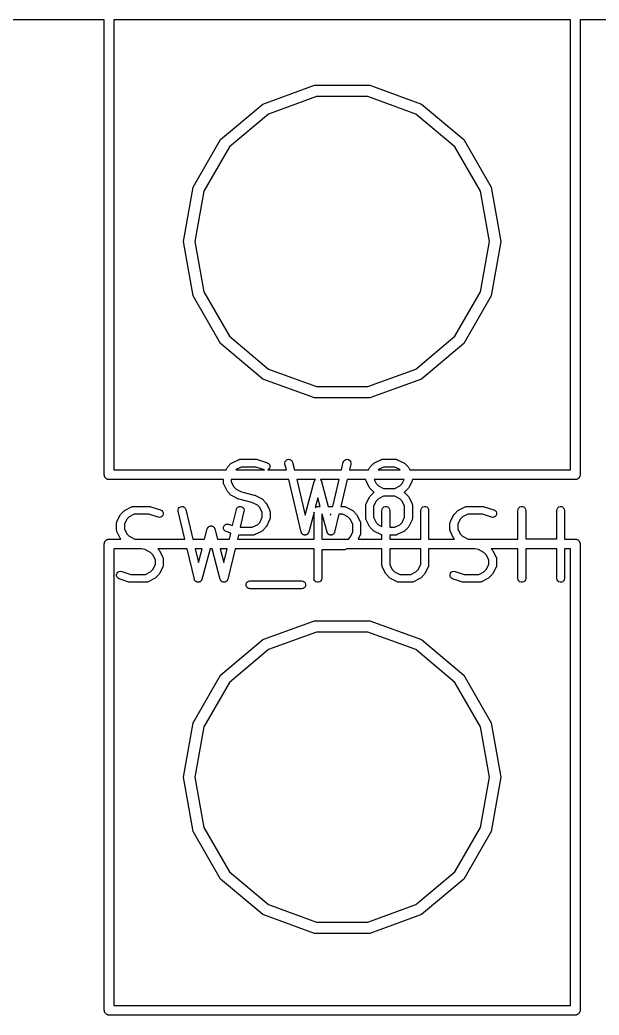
# Model space of a CAD drawing. Extents: x 0 to 102, y -163 to 0.
# Drawn here: x 32.79 to 40.36, y -49.11 to -36.1 of the extents above; entities that cross this region are included whole.
import ezdxf

# ---------------------------------------------------------------- set-up
doc = ezdxf.new("R2010")
doc.units = 0
doc.header["$MEASUREMENT"] = 0
doc.layers.add('BLACK', color=7, linetype='CONTINUOUS')

msp = doc.modelspace()

# ---------------------------------------------------------------- linework, layer by layer
at = {"layer": 'Black'}
for p, q in [((33.8885, -36.1016), (22.9788, -36.1016)), ((33.8885, -42.048), (33.8885, -36.1016)), ((34.0155, -36.1016), (34.0155, -41.9845)), ((39.9845, -36.1016), (34.0155, -36.1016)), ((39.9845, -41.9845), (39.9845, -36.1016)), ((45.1043, -36.1016), (40.1115, -36.1016)), ((40.1115, -36.1016), (40.1115, -42.048)), ((35.9625, -37.203), (36.6397, -36.9565)), ((36.6397, -36.9565), (37.3603, -36.9565)), ((37.3603, -36.9565), (38.0375, -37.203)), ((35.4105, -37.6662), (35.9625, -37.203)), ((36.6657, -37.1042), (36.0375, -37.3329)), ((37.3343, -37.1042), (36.6657, -37.1042)), ((37.9625, -37.3329), (37.3343, -37.1042)), ((38.0375, -37.203), (38.5895, -37.6662)), ((36.0375, -37.3329), (35.5254, -37.7626)), ((38.4746, -37.7626), (37.9625, -37.3329)), ((35.0501, -38.2903), (35.4105, -37.6662)), ((38.5895, -37.6662), (38.9499, -38.2903)), ((35.5254, -37.7626), (35.1911, -38.3416)), ((38.8089, -38.3416), (38.4746, -37.7626)), ((34.925, -39), (35.0501, -38.2903)), ((35.1911, -38.3416), (35.075, -39)), ((38.925, -39), (38.8089, -38.3416)), ((38.9499, -38.2903), (39.075, -39)), ((35.0501, -39.7097), (34.925, -39)), ((35.075, -39), (35.1911, -39.6584)), ((38.8089, -39.6584), (38.925, -39)), ((39.075, -39), (38.9499, -39.7097)), ((35.1911, -39.6584), (35.5254, -40.2374)), ((38.4746, -40.2374), (38.8089, -39.6584)), ((35.4105, -40.3338), (35.0501, -39.7097)), ((38.9499, -39.7097), (38.5895, -40.3338)), ((35.5254, -40.2374), (36.0375, -40.6671)), ((37.9625, -40.6671), (38.4746, -40.2374)), ((35.9625, -40.797), (35.4105, -40.3338)), ((38.5895, -40.3338), (38.0375, -40.797)), ((36.0375, -40.6671), (36.6657, -40.8958)), ((37.3343, -40.8958), (37.9625, -40.6671)), ((36.6397, -41.0435), (35.9625, -40.797)), ((38.0375, -40.797), (37.3603, -41.0435)), ((36.6657, -40.8958), (37.3343, -40.8958)), ((37.3603, -41.0435), (36.6397, -41.0435)), ((35.5591, -41.8931), (35.6438, -41.8508)), ((35.6438, -41.8508), (35.6466, -41.8499)), ((35.6466, -41.8499), (35.6491, -41.8485)), ((35.6491, -41.8485), (35.655, -41.8474)), ((35.655, -41.8474), (35.6607, -41.8457)), ((35.6607, -41.8457), (35.6636, -41.8459)), ((35.6636, -41.8459), (35.6665, -41.8454)), ((35.6665, -41.8454), (35.8782, -41.8454)), ((35.8782, -41.8454), (35.8862, -41.8468)), ((35.8862, -41.8468), (35.8942, -41.848)), ((35.8942, -41.848), (36.0212, -41.8903)), ((36.0212, -41.8903), (36.0367, -41.8987)), ((36.251, -41.8904), (36.2561, -41.8735)), ((36.2521, -41.908), (36.251, -41.8904)), ((36.2561, -41.8735), (36.2666, -41.8593)), ((36.2666, -41.8593), (36.2813, -41.8496)), ((36.2813, -41.8496), (36.2985, -41.8455)), ((36.2985, -41.8455), (36.316, -41.8475)), ((36.316, -41.8475), (36.3318, -41.8554)), ((36.3318, -41.8554), (36.3439, -41.8682)), ((36.3439, -41.8682), (36.3509, -41.8844)), ((36.3509, -41.8844), (36.3747, -41.9845)), ((36.9903, -41.9845), (37.0141, -41.8844)), ((37.0141, -41.8844), (37.0211, -41.8682)), ((37.0211, -41.8682), (37.0332, -41.8554)), ((37.0332, -41.8554), (37.049, -41.8475)), ((37.049, -41.8475), (37.0665, -41.8455)), ((37.0665, -41.8455), (37.0837, -41.8496)), ((37.0837, -41.8496), (37.0984, -41.8593)), ((37.0984, -41.8593), (37.1089, -41.8735)), ((37.1089, -41.8735), (37.114, -41.8904)), ((37.114, -41.8904), (37.1129, -41.908)), ((37.4218, -41.8931), (37.5064, -41.8508)), ((37.5064, -41.8508), (37.5093, -41.8499)), ((37.5093, -41.8499), (37.5118, -41.8485)), ((37.5118, -41.8485), (37.5177, -41.8474)), ((37.5177, -41.8474), (37.5234, -41.8457)), ((37.5234, -41.8457), (37.5263, -41.8459)), ((37.5263, -41.8459), (37.5292, -41.8454)), ((37.5292, -41.8454), (37.6985, -41.8454)), ((37.6985, -41.8454), (37.7014, -41.8459)), ((37.7014, -41.8459), (37.7043, -41.8457)), ((37.7043, -41.8457), (37.71, -41.8474)), ((37.71, -41.8474), (37.7159, -41.8485)), ((37.7159, -41.8485), (37.7184, -41.8499)), ((37.7184, -41.8499), (37.7212, -41.8508)), ((37.7212, -41.8508), (37.8059, -41.8931)), ((34.0155, -41.9845), (35.4809, -41.9845)), ((35.4809, -41.9845), (35.4941, -41.9582)), ((35.4941, -41.9582), (35.4989, -41.9516)), ((35.4989, -41.9516), (35.5036, -41.945)), ((35.5036, -41.945), (35.5459, -41.9026)), ((35.5459, -41.9026), (35.5526, -41.898)), ((35.5526, -41.898), (35.5591, -41.8931)), ((35.6119, -41.9803), (35.6077, -41.9845)), ((35.6077, -41.9845), (35.9824, -41.9845)), ((35.6785, -41.947), (35.6119, -41.9803)), ((35.8699, -41.947), (35.6785, -41.947)), ((35.9824, -41.9845), (35.8699, -41.947)), ((36.0389, -41.9765), (36.0259, -41.9845)), ((36.0259, -41.9845), (36.2703, -41.9845)), ((36.0367, -41.8987), (36.0485, -41.9119)), ((36.0498, -41.9627), (36.0389, -41.9765)), ((36.0485, -41.9119), (36.0549, -41.9284)), ((36.0554, -41.946), (36.0498, -41.9627)), ((36.0549, -41.9284), (36.0554, -41.946)), ((36.2703, -41.9845), (36.2521, -41.908)), ((36.3747, -41.9845), (36.9903, -41.9845)), ((37.1129, -41.908), (37.0947, -41.9845)), ((37.0947, -41.9845), (37.3436, -41.9845)), ((37.3436, -41.9845), (37.3567, -41.9582)), ((37.3567, -41.9582), (37.3616, -41.9516)), ((37.3616, -41.9516), (37.3662, -41.945)), ((37.3662, -41.945), (37.4086, -41.9026)), ((37.4086, -41.9026), (37.4152, -41.898)), ((37.4152, -41.898), (37.4218, -41.8931)), ((37.4746, -41.9803), (37.4704, -41.9845)), ((37.4704, -41.9845), (37.7573, -41.9845)), ((37.5412, -41.947), (37.4746, -41.9803)), ((37.6865, -41.947), (37.5412, -41.947)), ((37.7531, -41.9803), (37.6865, -41.947)), ((37.7573, -41.9845), (37.7531, -41.9803)), ((37.8059, -41.8931), (37.8124, -41.898)), ((37.8124, -41.898), (37.8191, -41.9026)), ((37.8191, -41.9026), (37.8614, -41.945)), ((37.8614, -41.945), (37.8661, -41.9516)), ((37.8661, -41.9516), (37.8709, -41.9582)), ((37.8709, -41.9582), (37.8841, -41.9845)), ((37.8841, -41.9845), (39.9845, -41.9845)), ((33.8895, -42.0535), (33.8885, -42.048)), ((33.8895, -42.059), (33.8895, -42.0535)), ((33.8914, -42.0642), (33.8895, -42.059)), ((33.8923, -42.0697), (33.8914, -42.0642)), ((33.8951, -42.0745), (33.8923, -42.0697)), ((33.897, -42.0797), (33.8951, -42.0745)), ((33.9006, -42.084), (33.897, -42.0797)), ((33.9034, -42.0888), (33.9006, -42.084)), ((33.9076, -42.0924), (33.9034, -42.0888)), ((33.9112, -42.0966), (33.9076, -42.0924)), ((33.916, -42.0994), (33.9112, -42.0966)), ((33.9202, -42.103), (33.916, -42.0994)), ((33.9255, -42.1049), (33.9202, -42.103)), ((33.9303, -42.1077), (33.9255, -42.1049)), ((33.9358, -42.1086), (33.9303, -42.1077)), ((33.941, -42.1105), (33.9358, -42.1086)), ((33.9465, -42.1105), (33.941, -42.1105)), ((33.952, -42.1115), (33.9465, -42.1105)), ((35.4464, -42.1115), (33.952, -42.1115)), ((35.4464, -42.1502), (35.4464, -42.1115)), ((35.4469, -42.1531), (35.4464, -42.1502)), ((35.548, -42.1115), (35.548, -42.1382)), ((36.3005, -42.1115), (35.548, -42.1115)), ((35.548, -42.1382), (35.5813, -42.2048)), ((36.4637, -42.797), (36.3005, -42.1115)), ((36.405, -42.1115), (36.516, -42.5776)), ((36.6504, -42.1115), (36.405, -42.1115)), ((36.516, -42.5776), (36.6334, -42.1371)), ((36.6334, -42.1371), (36.6353, -42.133)), ((36.6353, -42.133), (36.6365, -42.1287)), ((36.6365, -42.1287), (36.639, -42.1251)), ((36.639, -42.1251), (36.6409, -42.1211)), ((36.6409, -42.1211), (36.644, -42.1179)), ((36.644, -42.1179), (36.6466, -42.1142)), ((36.6466, -42.1142), (36.6502, -42.1117)), ((36.6502, -42.1117), (36.6504, -42.1115)), ((36.7146, -42.1115), (36.7148, -42.1117)), ((36.96, -42.1115), (36.7146, -42.1115)), ((36.7148, -42.1117), (36.7184, -42.1142)), ((36.7184, -42.1142), (36.721, -42.1179)), ((36.721, -42.1179), (36.7241, -42.1211)), ((36.7241, -42.1211), (36.726, -42.1251)), ((36.726, -42.1251), (36.7285, -42.1287)), ((36.7285, -42.1287), (36.7297, -42.133)), ((36.7297, -42.133), (36.7316, -42.1371)), ((36.7316, -42.1371), (36.8183, -42.4624)), ((36.8765, -42.4624), (36.96, -42.1115)), ((37.0645, -42.1115), (36.9809, -42.4624)), ((37.3095, -42.1115), (37.0645, -42.1115)), ((37.3094, -42.1137), (37.3095, -42.1115)), ((37.3111, -42.1194), (37.3094, -42.1137)), ((37.3121, -42.1252), (37.3111, -42.1194)), ((37.3136, -42.1278), (37.3121, -42.1252)), ((37.3144, -42.1306), (37.3136, -42.1278)), ((37.3567, -42.2153), (37.3144, -42.1306)), ((37.4184, -42.1115), (37.4439, -42.1624)), ((37.8092, -42.1115), (37.4184, -42.1115)), ((37.7837, -42.1624), (37.8092, -42.1115)), ((37.9133, -42.1306), (37.8709, -42.2153)), ((37.9141, -42.1278), (37.9133, -42.1306)), ((37.9156, -42.1252), (37.9141, -42.1278)), ((37.9166, -42.1194), (37.9156, -42.1252)), ((37.9183, -42.1137), (37.9166, -42.1194)), ((40.048, -42.1115), (37.9182, -42.1115)), ((37.9182, -42.1115), (37.9183, -42.1137)), ((40.0535, -42.1105), (40.048, -42.1115)), ((40.059, -42.1105), (40.0535, -42.1105)), ((40.0642, -42.1086), (40.059, -42.1105)), ((40.0697, -42.1077), (40.0642, -42.1086)), ((40.0745, -42.1049), (40.0697, -42.1077)), ((40.0797, -42.103), (40.0745, -42.1049)), ((40.084, -42.0994), (40.0797, -42.103)), ((40.0888, -42.0966), (40.084, -42.0994)), ((40.0924, -42.0924), (40.0888, -42.0966)), ((40.0966, -42.0888), (40.0924, -42.0924)), ((40.0994, -42.084), (40.0966, -42.0888)), ((40.103, -42.0797), (40.0994, -42.084)), ((40.1049, -42.0745), (40.103, -42.0797)), ((40.1077, -42.0697), (40.1049, -42.0745)), ((40.1086, -42.0642), (40.1077, -42.0697)), ((40.1105, -42.059), (40.1086, -42.0642)), ((40.1115, -42.048), (40.1105, -42.0535)), ((40.1105, -42.0535), (40.1105, -42.059)), ((35.4467, -42.156), (35.4469, -42.1531)), ((35.4484, -42.1617), (35.4467, -42.156)), ((35.4494, -42.1676), (35.4484, -42.1617)), ((35.4509, -42.1701), (35.4494, -42.1676)), ((35.4517, -42.1729), (35.4509, -42.1701)), ((35.4941, -42.2576), (35.4517, -42.1729)), ((35.4989, -42.2641), (35.4941, -42.2576)), ((35.5036, -42.2708), (35.4989, -42.2641)), ((35.5459, -42.3131), (35.5036, -42.2708)), ((35.5813, -42.2048), (35.6119, -42.2355)), ((35.6119, -42.2355), (35.6842, -42.2716)), ((35.6842, -42.2716), (35.8482, -42.3126)), ((37.3616, -42.2218), (37.3567, -42.2153)), ((37.3662, -42.2285), (37.3616, -42.2218)), ((37.4086, -42.2708), (37.3662, -42.2285)), ((37.4152, -42.2754), (37.4086, -42.2708)), ((37.4086, -42.2836), (37.4152, -42.279)), ((37.4176, -42.2772), (37.4152, -42.2754)), ((37.4152, -42.279), (37.4176, -42.2772)), ((37.4439, -42.1624), (37.4746, -42.1931)), ((37.4746, -42.1931), (37.5412, -42.2264)), ((37.5412, -42.2264), (37.6865, -42.2264)), ((37.6865, -42.2264), (37.7531, -42.1931)), ((37.7531, -42.1931), (37.7837, -42.1624)), ((37.8124, -42.2754), (37.8101, -42.2772)), ((37.8101, -42.2772), (37.8124, -42.279)), ((37.8191, -42.2708), (37.8124, -42.2754)), ((37.8124, -42.279), (37.8191, -42.2836)), ((37.8614, -42.2285), (37.8191, -42.2708)), ((37.8661, -42.2218), (37.8614, -42.2285)), ((37.8709, -42.2153), (37.8661, -42.2218)), ((35.5526, -42.3178), (35.5459, -42.3131)), ((35.5591, -42.3226), (35.5526, -42.3178)), ((35.6438, -42.365), (35.5591, -42.3226)), ((35.6491, -42.3666), (35.6438, -42.365)), ((35.6542, -42.3688), (35.6491, -42.3666)), ((35.8181, -42.4098), (35.6542, -42.3688)), ((35.8904, -42.446), (35.8181, -42.4098)), ((35.8482, -42.3126), (35.8532, -42.3149)), ((35.8532, -42.3149), (35.8586, -42.3164)), ((35.8586, -42.3164), (35.9432, -42.3588)), ((35.9432, -42.3588), (35.9498, -42.3636)), ((35.9498, -42.3636), (35.9564, -42.3683)), ((35.9564, -42.3683), (35.9988, -42.4106)), ((35.9988, -42.4106), (36.0034, -42.4173)), ((36.6825, -42.3474), (36.6481, -42.4763)), ((36.7132, -42.4624), (36.6825, -42.3474)), ((37.3144, -42.4238), (37.3567, -42.3392)), ((37.3567, -42.3392), (37.3616, -42.3326)), ((37.3616, -42.3326), (37.3662, -42.326)), ((37.3662, -42.326), (37.4086, -42.2836)), ((37.4439, -42.392), (37.4106, -42.4585)), ((37.4746, -42.3613), (37.4439, -42.392)), ((37.5412, -42.328), (37.4746, -42.3613)), ((37.6865, -42.328), (37.5412, -42.328)), ((37.7531, -42.3613), (37.6865, -42.328)), ((37.7837, -42.392), (37.7531, -42.3613)), ((37.817, -42.4585), (37.7837, -42.392)), ((37.8191, -42.2836), (37.8614, -42.326)), ((37.8614, -42.326), (37.8661, -42.3326)), ((37.8661, -42.3326), (37.8709, -42.3392)), ((37.8709, -42.3392), (37.9133, -42.4238)), ((34.1066, -42.5619), (34.1489, -42.5196)), ((34.1489, -42.5196), (34.1556, -42.5149)), ((34.1556, -42.5149), (34.1621, -42.5101)), ((34.1621, -42.5101), (34.2468, -42.4677)), ((34.2468, -42.4677), (34.2496, -42.4669)), ((34.2496, -42.4669), (34.2521, -42.4654)), ((34.2521, -42.4654), (34.258, -42.4644)), ((34.258, -42.4644), (34.2637, -42.4627)), ((34.2637, -42.4627), (34.2666, -42.4629)), ((34.2666, -42.4629), (34.2695, -42.4624)), ((34.2695, -42.4624), (34.4812, -42.4624)), ((34.4812, -42.4624), (34.4892, -42.4638)), ((34.4892, -42.4638), (34.4972, -42.465)), ((34.4972, -42.465), (34.6242, -42.5073)), ((34.6242, -42.5073), (34.6397, -42.5157)), ((34.6397, -42.5157), (34.6515, -42.5289)), ((34.6515, -42.5289), (34.6579, -42.5453)), ((34.854, -42.5073), (34.8591, -42.4904)), ((34.8551, -42.5249), (34.854, -42.5073)), ((34.9416, -42.8885), (34.8551, -42.5249)), ((34.8591, -42.4904), (34.8696, -42.4763)), ((34.8696, -42.4763), (34.8843, -42.4665)), ((34.8843, -42.4665), (34.9015, -42.4625)), ((34.9015, -42.4625), (34.919, -42.4645)), ((34.919, -42.4645), (34.9348, -42.4724)), ((34.9348, -42.4724), (34.9469, -42.4852)), ((34.9469, -42.4852), (34.9539, -42.5014)), ((34.9539, -42.5014), (35.0461, -42.8885)), ((35.5668, -42.7125), (35.6171, -42.5014)), ((35.6171, -42.5014), (35.6241, -42.4852)), ((35.6241, -42.4852), (35.6362, -42.4724)), ((35.6362, -42.4724), (35.652, -42.4645)), ((35.652, -42.4645), (35.6695, -42.4625)), ((35.7159, -42.5249), (35.666, -42.7344)), ((35.6695, -42.4625), (35.6867, -42.4665)), ((35.6867, -42.4665), (35.7014, -42.4763)), ((35.7014, -42.4763), (35.7119, -42.4904)), ((35.7119, -42.4904), (35.717, -42.5073)), ((35.717, -42.5073), (35.7159, -42.5249)), ((35.9211, -42.4766), (35.8904, -42.446)), ((35.9544, -42.5432), (35.9211, -42.4766)), ((36.0034, -42.4173), (36.0083, -42.4238)), ((36.0083, -42.4238), (36.0506, -42.5085)), ((36.0506, -42.5085), (36.0514, -42.5113)), ((36.0514, -42.5113), (36.0529, -42.5138)), ((36.0529, -42.5138), (36.0539, -42.5197)), ((36.0539, -42.5197), (36.0556, -42.5254)), ((36.0556, -42.5254), (36.0555, -42.5283)), ((36.0555, -42.5283), (36.056, -42.5312)), ((36.056, -42.5312), (36.056, -42.6159)), ((36.6317, -42.5379), (36.5623, -42.7983)), ((36.6317, -42.8885), (36.6317, -42.5379)), ((36.6481, -42.4763), (36.6498, -42.4743)), ((36.6498, -42.4743), (36.6537, -42.472)), ((36.6537, -42.472), (36.6571, -42.4692)), ((36.6571, -42.4692), (36.6613, -42.4677)), ((36.6613, -42.4677), (36.6651, -42.4654)), ((36.6651, -42.4654), (36.6695, -42.4647)), ((36.6695, -42.4647), (36.6737, -42.4631)), ((36.6737, -42.4631), (36.6781, -42.4631)), ((36.6781, -42.4631), (36.6825, -42.4624)), ((36.6825, -42.4624), (36.7132, -42.4624)), ((36.8183, -42.4624), (36.8765, -42.4624)), ((36.9809, -42.4624), (37.0212, -42.4624)), ((37.0212, -42.4624), (37.024, -42.4629)), ((37.024, -42.4629), (37.027, -42.4627)), ((37.027, -42.4627), (37.0327, -42.4644)), ((37.0327, -42.4644), (37.0385, -42.4654)), ((37.0385, -42.4654), (37.0411, -42.4669)), ((37.0411, -42.4669), (37.0439, -42.4677)), ((37.0439, -42.4677), (37.1286, -42.5101)), ((37.1286, -42.5101), (37.1351, -42.5149)), ((37.1351, -42.5149), (37.1418, -42.5196)), ((37.1418, -42.5196), (37.1841, -42.5619)), ((37.309, -42.4465), (37.3095, -42.4437)), ((37.309, -42.6159), (37.309, -42.4465)), ((37.3094, -42.4407), (37.3111, -42.435)), ((37.3095, -42.4437), (37.3094, -42.4407)), ((37.3111, -42.435), (37.3121, -42.4292)), ((37.3121, -42.4292), (37.3136, -42.4266)), ((37.3136, -42.4266), (37.3144, -42.4238)), ((37.4106, -42.4585), (37.4106, -42.6039)), ((37.5207, -42.5132), (37.5238, -42.4958)), ((37.5207, -42.7242), (37.5207, -42.5132)), ((37.5238, -42.4958), (37.5326, -42.4805)), ((37.5326, -42.4805), (37.5461, -42.4692)), ((37.5461, -42.4692), (37.5627, -42.4631)), ((37.5627, -42.4631), (37.5803, -42.4631)), ((37.5803, -42.4631), (37.5969, -42.4692)), ((37.5969, -42.4692), (37.6104, -42.4805)), ((37.6104, -42.4805), (37.6192, -42.4958)), ((37.6192, -42.4958), (37.6223, -42.5132)), ((37.6223, -42.5132), (37.6223, -42.7344)), ((37.817, -42.6039), (37.817, -42.4585)), ((37.9133, -42.4238), (37.9141, -42.4266)), ((37.9141, -42.4266), (37.9156, -42.4292)), ((37.9156, -42.4292), (37.9166, -42.435)), ((37.9166, -42.435), (37.9183, -42.4407)), ((37.9183, -42.4407), (37.9181, -42.4437)), ((37.9181, -42.4437), (37.9186, -42.4465)), ((37.9186, -42.4465), (37.9186, -42.6159)), ((38.0287, -42.5132), (38.0318, -42.4958)), ((38.0287, -42.8885), (38.0287, -42.5132)), ((38.0318, -42.4958), (38.0406, -42.4805)), ((38.0406, -42.4805), (38.0541, -42.4692)), ((38.0541, -42.4692), (38.0707, -42.4631)), ((38.0707, -42.4631), (38.0883, -42.4631)), ((38.0883, -42.4631), (38.1049, -42.4692)), ((38.1049, -42.4692), (38.1184, -42.4805)), ((38.1184, -42.4805), (38.1272, -42.4958)), ((38.1272, -42.4958), (38.1303, -42.5132)), ((38.1303, -42.5132), (38.1303, -42.8885)), ((38.4669, -42.5619), (38.5092, -42.5196)), ((38.5092, -42.5196), (38.5159, -42.5149)), ((38.5159, -42.5149), (38.5224, -42.5101)), ((38.5224, -42.5101), (38.6071, -42.4677)), ((38.6071, -42.4677), (38.6099, -42.4669)), ((38.6099, -42.4669), (38.6125, -42.4654)), ((38.6125, -42.4654), (38.6183, -42.4644)), ((38.6183, -42.4644), (38.624, -42.4627)), ((38.624, -42.4627), (38.627, -42.4629)), ((38.627, -42.4629), (38.6298, -42.4624)), ((38.6298, -42.4624), (38.8415, -42.4624)), ((38.8415, -42.4624), (38.8495, -42.4638)), ((38.8495, -42.4638), (38.8576, -42.465)), ((38.8576, -42.465), (38.9846, -42.5073)), ((38.9846, -42.5073), (39.0001, -42.5157)), ((39.0001, -42.5157), (39.0118, -42.5289)), ((39.0118, -42.5289), (39.0183, -42.5453)), ((39.2987, -42.5132), (39.3018, -42.4958)), ((39.2987, -42.8885), (39.2987, -42.5132)), ((39.3018, -42.4958), (39.3106, -42.4805)), ((39.3106, -42.4805), (39.3241, -42.4692)), ((39.3241, -42.4692), (39.3407, -42.4631)), ((39.3407, -42.4631), (39.3583, -42.4631)), ((39.3583, -42.4631), (39.3749, -42.4692)), ((39.3749, -42.4692), (39.3884, -42.4805)), ((39.3884, -42.4805), (39.3972, -42.4958)), ((39.3972, -42.4958), (39.4003, -42.5132)), ((39.4003, -42.5132), (39.4003, -42.8857)), ((39.8067, -42.5132), (39.8098, -42.4958)), ((39.8067, -42.8857), (39.8067, -42.5132)), ((39.8098, -42.4958), (39.8186, -42.4805)), ((39.8186, -42.4805), (39.8321, -42.4692)), ((39.8321, -42.4692), (39.8487, -42.4631)), ((39.8487, -42.4631), (39.8663, -42.4631)), ((39.8663, -42.4631), (39.8829, -42.4692)), ((39.8829, -42.4692), (39.8964, -42.4805)), ((39.8964, -42.4805), (39.9052, -42.4958)), ((39.9052, -42.4958), (39.9083, -42.5132)), ((39.9083, -42.5132), (39.9083, -42.8885)), ((34.0497, -42.6767), (34.0514, -42.671)), ((34.0514, -42.671), (34.0524, -42.6651)), ((34.0524, -42.6651), (34.0539, -42.6626)), ((34.0539, -42.6626), (34.0547, -42.6598)), ((34.0547, -42.6598), (34.0971, -42.5751)), ((34.0971, -42.5751), (34.1019, -42.5686)), ((34.1019, -42.5686), (34.1066, -42.5619)), ((34.1843, -42.6279), (34.151, -42.6945)), ((34.2149, -42.5972), (34.1843, -42.6279)), ((34.2815, -42.564), (34.2149, -42.5972)), ((34.4729, -42.564), (34.2815, -42.564)), ((34.5921, -42.6037), (34.4729, -42.564)), ((34.6096, -42.6063), (34.5921, -42.6037)), ((34.6268, -42.6027), (34.6096, -42.6063)), ((34.6419, -42.5935), (34.6268, -42.6027)), ((34.6528, -42.5797), (34.6419, -42.5935)), ((34.6584, -42.563), (34.6528, -42.5797)), ((34.6579, -42.5453), (34.6584, -42.563)), ((35.8904, -42.7011), (35.9211, -42.6704)), ((35.9211, -42.6704), (35.9544, -42.6039)), ((35.9544, -42.6039), (35.9544, -42.5432)), ((36.0506, -42.6386), (36.0083, -42.7233)), ((36.0514, -42.6358), (36.0506, -42.6386)), ((36.0529, -42.6332), (36.0514, -42.6358)), ((36.0539, -42.6274), (36.0529, -42.6332)), ((36.0556, -42.6217), (36.0539, -42.6274)), ((36.056, -42.6159), (36.0555, -42.6188)), ((36.0555, -42.6188), (36.0556, -42.6217)), ((36.7403, -42.564), (36.7333, -42.564)), ((36.7333, -42.564), (36.7333, -42.8885)), ((36.8027, -42.7983), (36.7403, -42.564)), ((36.8454, -42.564), (36.849, -42.5776)), ((36.8523, -42.564), (36.8454, -42.564)), ((36.849, -42.5776), (36.8523, -42.564)), ((36.9567, -42.564), (36.9013, -42.797)), ((37.0092, -42.564), (36.9567, -42.564)), ((37.0757, -42.5973), (37.0092, -42.564)), ((37.1064, -42.6279), (37.0757, -42.5973)), ((37.1397, -42.6945), (37.1064, -42.6279)), ((37.1841, -42.5619), (37.1887, -42.5686)), ((37.1887, -42.5686), (37.1936, -42.5751)), ((37.1936, -42.5751), (37.2359, -42.6598)), ((37.2359, -42.6598), (37.2368, -42.6626)), ((37.2368, -42.6626), (37.2382, -42.6651)), ((37.2382, -42.6651), (37.2393, -42.671)), ((37.2393, -42.671), (37.241, -42.6767)), ((37.3095, -42.6188), (37.309, -42.6159)), ((37.3094, -42.6217), (37.3095, -42.6188)), ((37.3111, -42.6274), (37.3094, -42.6217)), ((37.3121, -42.6332), (37.3111, -42.6274)), ((37.3136, -42.6358), (37.3121, -42.6332)), ((37.3144, -42.6386), (37.3136, -42.6358)), ((37.3567, -42.7233), (37.3144, -42.6386)), ((37.4106, -42.6039), (37.4439, -42.6704)), ((37.4439, -42.6704), (37.4746, -42.7011)), ((37.7531, -42.7011), (37.7837, -42.6704)), ((37.7837, -42.6704), (37.817, -42.6039)), ((37.9133, -42.6386), (37.8709, -42.7233)), ((37.9141, -42.6358), (37.9133, -42.6386)), ((37.9156, -42.6332), (37.9141, -42.6358)), ((37.9166, -42.6274), (37.9156, -42.6332)), ((37.9183, -42.6217), (37.9166, -42.6274)), ((37.9186, -42.6159), (37.9181, -42.6188)), ((37.9181, -42.6188), (37.9183, -42.6217)), ((38.41, -42.6767), (38.4117, -42.671)), ((38.4117, -42.671), (38.4128, -42.6651)), ((38.4128, -42.6651), (38.4142, -42.6626)), ((38.4142, -42.6626), (38.4151, -42.6598)), ((38.4151, -42.6598), (38.4574, -42.5751)), ((38.4574, -42.5751), (38.4623, -42.5686)), ((38.4623, -42.5686), (38.4669, -42.5619)), ((38.5446, -42.6279), (38.5113, -42.6945)), ((38.5753, -42.5972), (38.5446, -42.6279)), ((38.6418, -42.564), (38.5753, -42.5972)), ((38.8333, -42.564), (38.6418, -42.564)), ((38.9524, -42.6037), (38.8333, -42.564)), ((38.9699, -42.6063), (38.9524, -42.6037)), ((38.9872, -42.6027), (38.9699, -42.6063)), ((39.0022, -42.5935), (38.9872, -42.6027)), ((39.0132, -42.5797), (39.0022, -42.5935)), ((39.0188, -42.563), (39.0132, -42.5797)), ((39.0183, -42.5453), (39.0188, -42.563)), ((34.0494, -42.6825), (34.0499, -42.6796)), ((34.0494, -42.7672), (34.0494, -42.6825)), ((34.0499, -42.7701), (34.0494, -42.7672)), ((34.0499, -42.6796), (34.0497, -42.6767)), ((34.0497, -42.773), (34.0499, -42.7701)), ((34.0514, -42.7787), (34.0497, -42.773)), ((34.0524, -42.7845), (34.0514, -42.7787)), ((34.0539, -42.7871), (34.0524, -42.7845)), ((34.0547, -42.7899), (34.0539, -42.7871)), ((34.0971, -42.8746), (34.0547, -42.7899)), ((34.151, -42.6945), (34.151, -42.7552)), ((34.151, -42.7552), (34.1843, -42.8217)), ((35.2006, -42.8885), (35.2364, -42.7541)), ((35.2364, -42.7541), (35.2383, -42.75)), ((35.2383, -42.75), (35.2395, -42.7456)), ((35.2395, -42.7456), (35.242, -42.742)), ((35.242, -42.742), (35.2439, -42.7381)), ((35.2439, -42.7381), (35.247, -42.7349)), ((35.247, -42.7349), (35.2496, -42.7312)), ((35.2496, -42.7312), (35.2532, -42.7287)), ((35.2532, -42.7287), (35.2563, -42.7256)), ((35.2563, -42.7256), (35.2604, -42.7237)), ((35.2604, -42.7237), (35.2641, -42.7211)), ((35.2641, -42.7211), (35.2683, -42.72)), ((35.2683, -42.72), (35.2723, -42.7181)), ((35.2723, -42.7181), (35.2768, -42.7177)), ((35.2768, -42.7177), (35.2811, -42.7166)), ((35.2811, -42.7166), (35.2855, -42.7169)), ((35.2855, -42.7169), (35.2899, -42.7166)), ((35.2899, -42.7166), (35.2942, -42.7177)), ((35.2942, -42.7177), (35.2987, -42.7181)), ((35.2987, -42.7181), (35.3027, -42.72)), ((35.3027, -42.72), (35.3069, -42.7211)), ((35.3069, -42.7211), (35.3106, -42.7237)), ((35.3106, -42.7237), (35.3147, -42.7256)), ((35.3147, -42.7256), (35.3178, -42.7287)), ((35.3178, -42.7287), (35.3214, -42.7312)), ((35.3214, -42.7312), (35.324, -42.7349)), ((35.324, -42.7349), (35.3271, -42.7381)), ((35.3271, -42.7381), (35.329, -42.742)), ((35.329, -42.742), (35.3315, -42.7456)), ((35.3315, -42.7456), (35.3327, -42.75)), ((35.3327, -42.75), (35.3346, -42.7541)), ((35.3346, -42.7541), (35.3704, -42.8885)), ((35.4469, -42.7354), (35.4525, -42.7187)), ((35.4474, -42.7531), (35.4469, -42.7354)), ((35.4539, -42.7695), (35.4474, -42.7531)), ((35.4525, -42.7187), (35.4635, -42.7049)), ((35.4656, -42.7827), (35.4539, -42.7695)), ((35.4635, -42.7049), (35.4785, -42.6956)), ((35.4811, -42.7911), (35.4656, -42.7827)), ((35.4785, -42.6956), (35.4958, -42.6921)), ((35.5432, -42.8118), (35.4811, -42.7911)), ((35.4958, -42.6921), (35.5132, -42.6947)), ((35.5132, -42.6947), (35.5668, -42.7125)), ((35.666, -42.7344), (35.8238, -42.7344)), ((35.8238, -42.7344), (35.8904, -42.7011)), ((35.9432, -42.7883), (35.8586, -42.8306)), ((35.9498, -42.7834), (35.9432, -42.7883)), ((35.9564, -42.7788), (35.9498, -42.7834)), ((35.9988, -42.7365), (35.9564, -42.7788)), ((36.0034, -42.7298), (35.9988, -42.7365)), ((36.0083, -42.7233), (36.0034, -42.7298)), ((36.4658, -42.8017), (36.4637, -42.797)), ((36.4672, -42.8067), (36.4658, -42.8017)), ((36.5623, -42.7983), (36.5601, -42.803)), ((36.8049, -42.803), (36.8027, -42.7983)), ((36.8992, -42.8017), (36.8978, -42.8067)), ((36.9013, -42.797), (36.8992, -42.8017)), ((37.1064, -42.8641), (37.1397, -42.7975)), ((37.1397, -42.7975), (37.1397, -42.6945)), ((37.241, -42.6767), (37.2408, -42.6796)), ((37.2408, -42.6796), (37.2413, -42.6825)), ((37.2413, -42.6825), (37.2413, -42.8095)), ((37.3616, -42.7298), (37.3567, -42.7233)), ((37.3662, -42.7365), (37.3616, -42.7298)), ((37.4086, -42.7788), (37.3662, -42.7365)), ((37.4152, -42.7834), (37.4086, -42.7788)), ((37.4218, -42.7883), (37.4152, -42.7834)), ((37.5064, -42.8306), (37.4218, -42.7883)), ((37.4746, -42.7011), (37.5207, -42.7242)), ((37.6223, -42.7344), (37.6865, -42.7344)), ((37.6865, -42.7344), (37.7531, -42.7011)), ((37.8059, -42.7883), (37.7212, -42.8306)), ((37.8124, -42.7834), (37.8059, -42.7883)), ((37.8191, -42.7788), (37.8124, -42.7834)), ((37.8614, -42.7365), (37.8191, -42.7788)), ((37.8661, -42.7298), (37.8614, -42.7365)), ((37.8709, -42.7233), (37.8661, -42.7298)), ((38.4097, -42.6825), (38.4102, -42.6796)), ((38.4097, -42.7672), (38.4097, -42.6825)), ((38.4102, -42.7701), (38.4097, -42.7672)), ((38.4102, -42.6796), (38.41, -42.6767)), ((38.41, -42.773), (38.4102, -42.7701)), ((38.4117, -42.7787), (38.41, -42.773)), ((38.4128, -42.7845), (38.4117, -42.7787)), ((38.4142, -42.7871), (38.4128, -42.7845)), ((38.4151, -42.7899), (38.4142, -42.7871)), ((38.4574, -42.8746), (38.4151, -42.7899)), ((38.5113, -42.6945), (38.5113, -42.7552)), ((38.5113, -42.7552), (38.5446, -42.8217)), ((33.8914, -42.9358), (33.8923, -42.9303)), ((33.8923, -42.9303), (33.8951, -42.9255)), ((33.8951, -42.9255), (33.897, -42.9202)), ((33.897, -42.9202), (33.9006, -42.916)), ((33.9006, -42.916), (33.9034, -42.9112)), ((33.9034, -42.9112), (33.9076, -42.9076)), ((33.9076, -42.9076), (33.9112, -42.9034)), ((33.9112, -42.9034), (33.916, -42.9006)), ((33.916, -42.9006), (33.9202, -42.897)), ((33.9202, -42.897), (33.9255, -42.8951)), ((33.9255, -42.8951), (33.9303, -42.8923)), ((33.9303, -42.8923), (33.9358, -42.8914)), ((33.9358, -42.8914), (33.941, -42.8895)), ((33.941, -42.8895), (33.9465, -42.8895)), ((33.9465, -42.8895), (33.952, -42.8885)), ((33.952, -42.8885), (34.1073, -42.8885)), ((34.1019, -42.8811), (34.0971, -42.8746)), ((34.1066, -42.8878), (34.1019, -42.8811)), ((34.1073, -42.8885), (34.1066, -42.8878)), ((34.1843, -42.8217), (34.2149, -42.8524)), ((34.2149, -42.8524), (34.2871, -42.8885)), ((34.2871, -42.8885), (34.9416, -42.8885)), ((35.0461, -42.8885), (35.2006, -42.8885)), ((35.3704, -42.8885), (35.5249, -42.8885)), ((35.5249, -42.8885), (35.5432, -42.8118)), ((35.6419, -42.836), (35.6294, -42.8885)), ((35.6294, -42.8885), (36.6317, -42.8885)), ((35.8358, -42.836), (35.6419, -42.836)), ((35.8387, -42.8355), (35.8358, -42.836)), ((35.8416, -42.8357), (35.8387, -42.8355)), ((35.8473, -42.834), (35.8416, -42.8357)), ((35.8532, -42.8329), (35.8473, -42.834)), ((35.8557, -42.8315), (35.8532, -42.8329)), ((35.8586, -42.8306), (35.8557, -42.8315)), ((36.4693, -42.8098), (36.4672, -42.8067)), ((36.4708, -42.8132), (36.4693, -42.8098)), ((36.4743, -42.8169), (36.4708, -42.8132)), ((36.4773, -42.8212), (36.4743, -42.8169)), ((36.4803, -42.8233), (36.4773, -42.8212)), ((36.4829, -42.826), (36.4803, -42.8233)), ((36.4875, -42.8283), (36.4829, -42.826)), ((36.4918, -42.8313), (36.4875, -42.8283)), ((36.4953, -42.8322), (36.4918, -42.8313)), ((36.4986, -42.8339), (36.4953, -42.8322)), ((36.5038, -42.8345), (36.4986, -42.8339)), ((36.5088, -42.8358), (36.5038, -42.8345)), ((36.5125, -42.8355), (36.5088, -42.8358)), ((36.5162, -42.8359), (36.5125, -42.8355)), ((36.5212, -42.8347), (36.5162, -42.8359)), ((36.5264, -42.8343), (36.5212, -42.8347)), ((36.5297, -42.8327), (36.5264, -42.8343)), ((36.5333, -42.8318), (36.5297, -42.8327)), ((36.5377, -42.829), (36.5333, -42.8318)), ((36.5424, -42.8268), (36.5377, -42.829)), ((36.545, -42.8242), (36.5424, -42.8268)), ((36.5481, -42.8221), (36.545, -42.8242)), ((36.5512, -42.818), (36.5481, -42.8221)), ((36.5548, -42.8143), (36.5512, -42.818)), ((36.5564, -42.8109), (36.5548, -42.8143)), ((36.5586, -42.808), (36.5564, -42.8109)), ((36.5601, -42.803), (36.5586, -42.808)), ((36.7333, -42.8885), (37.082, -42.8885)), ((36.8064, -42.808), (36.8049, -42.803)), ((36.8086, -42.8109), (36.8064, -42.808)), ((36.8102, -42.8143), (36.8086, -42.8109)), ((36.8138, -42.818), (36.8102, -42.8143)), ((36.8169, -42.8221), (36.8138, -42.818)), ((36.82, -42.8242), (36.8169, -42.8221)), ((36.8226, -42.8268), (36.82, -42.8242)), ((36.8273, -42.829), (36.8226, -42.8268)), ((36.8317, -42.8318), (36.8273, -42.829)), ((36.8353, -42.8327), (36.8317, -42.8318)), ((36.8386, -42.8343), (36.8353, -42.8327)), ((36.8438, -42.8347), (36.8386, -42.8343)), ((36.8488, -42.8359), (36.8438, -42.8347)), ((36.8525, -42.8355), (36.8488, -42.8359)), ((36.8562, -42.8358), (36.8525, -42.8355)), ((36.8612, -42.8345), (36.8562, -42.8358)), ((36.8664, -42.8339), (36.8612, -42.8345)), ((36.8697, -42.8322), (36.8664, -42.8339)), ((36.8732, -42.8313), (36.8697, -42.8322)), ((36.8775, -42.8283), (36.8732, -42.8313)), ((36.8821, -42.826), (36.8775, -42.8283)), ((36.8847, -42.8233), (36.8821, -42.826)), ((36.8877, -42.8212), (36.8847, -42.8233)), ((36.8907, -42.8169), (36.8877, -42.8212)), ((36.8942, -42.8132), (36.8907, -42.8169)), ((36.8957, -42.8098), (36.8942, -42.8132)), ((36.8978, -42.8067), (36.8957, -42.8098)), ((37.082, -42.8885), (37.1064, -42.8641)), ((37.2359, -42.8322), (37.2078, -42.8885)), ((37.2078, -42.8885), (37.5207, -42.8885)), ((37.2368, -42.8294), (37.2359, -42.8322)), ((37.2382, -42.8269), (37.2368, -42.8294)), ((37.2393, -42.821), (37.2382, -42.8269)), ((37.241, -42.8153), (37.2393, -42.821)), ((37.2413, -42.8095), (37.2408, -42.8124)), ((37.2408, -42.8124), (37.241, -42.8153)), ((37.5093, -42.8315), (37.5064, -42.8306)), ((37.5118, -42.8329), (37.5093, -42.8315)), ((37.5177, -42.834), (37.5118, -42.8329)), ((37.5207, -42.8349), (37.5177, -42.834)), ((37.5207, -42.8885), (37.5207, -42.8349)), ((37.6985, -42.836), (37.6223, -42.836)), ((37.6223, -42.836), (37.6223, -42.8885)), ((37.6223, -42.8885), (38.0287, -42.8885)), ((37.7014, -42.8355), (37.6985, -42.836)), ((37.7043, -42.8357), (37.7014, -42.8355)), ((37.71, -42.834), (37.7043, -42.8357)), ((37.7159, -42.8329), (37.71, -42.834)), ((37.7184, -42.8315), (37.7159, -42.8329)), ((37.7212, -42.8306), (37.7184, -42.8315)), ((38.1303, -42.8885), (38.4677, -42.8885)), ((38.4622, -42.8811), (38.4574, -42.8746)), ((38.4669, -42.8878), (38.4622, -42.8811)), ((38.4677, -42.8885), (38.4669, -42.8878)), ((38.5446, -42.8217), (38.5753, -42.8524)), ((38.5753, -42.8524), (38.6474, -42.8885)), ((38.6474, -42.8885), (39.2987, -42.8885)), ((39.4003, -42.8857), (39.8067, -42.8857)), ((39.9083, -42.8885), (40.048, -42.8885)), ((40.048, -42.8885), (40.0535, -42.8895)), ((40.0535, -42.8895), (40.059, -42.8895)), ((40.059, -42.8895), (40.0642, -42.8914)), ((40.0642, -42.8914), (40.0697, -42.8923)), ((40.0697, -42.8923), (40.0745, -42.8951)), ((40.0745, -42.8951), (40.0797, -42.897)), ((40.0797, -42.897), (40.084, -42.9006)), ((40.084, -42.9006), (40.0888, -42.9034)), ((40.0888, -42.9034), (40.0924, -42.9076)), ((40.0924, -42.9076), (40.0966, -42.9112)), ((40.0966, -42.9112), (40.0994, -42.916)), ((40.0994, -42.916), (40.103, -42.9202)), ((40.103, -42.9202), (40.1049, -42.9255)), ((40.1049, -42.9255), (40.1077, -42.9303)), ((40.1077, -42.9303), (40.1086, -42.9358)), ((33.8885, -42.952), (33.8895, -42.9465)), ((33.8885, -49.048), (33.8885, -42.952)), ((33.8895, -42.941), (33.8914, -42.9358)), ((33.8895, -42.9465), (33.8895, -42.941)), ((34.376, -43.0155), (34.0155, -43.0155)), ((34.0155, -43.0155), (34.0155, -48.9845)), ((34.4211, -43.0268), (34.376, -43.0155)), ((34.4934, -43.0629), (34.4211, -43.0268)), ((34.9719, -43.0155), (34.5897, -43.0155)), ((34.5897, -43.0155), (34.6018, -43.0276)), ((34.6018, -43.0276), (34.6064, -43.0342)), ((34.6064, -43.0342), (34.6113, -43.0408)), ((34.6113, -43.0408), (34.6536, -43.1254)), ((35.0667, -43.4139), (34.9719, -43.0155)), ((35.0763, -43.0155), (35.119, -43.1946)), ((35.1667, -43.0155), (35.0763, -43.0155)), ((35.119, -43.1946), (35.1667, -43.0155)), ((35.2719, -43.0155), (35.1653, -43.4153)), ((35.2991, -43.0155), (35.2719, -43.0155)), ((35.4057, -43.4153), (35.2991, -43.0155)), ((35.4043, -43.0155), (35.452, -43.1946)), ((35.4947, -43.0155), (35.4043, -43.0155)), ((35.452, -43.1946), (35.4947, -43.0155)), ((35.5991, -43.0155), (35.5043, -43.4139)), ((36.6317, -43.0155), (35.5991, -43.0155)), ((36.6317, -43.4022), (36.6317, -43.0155)), ((37.0212, -43.0296), (36.7333, -43.0296)), ((36.7333, -43.0296), (36.7333, -43.4022)), ((37.024, -43.0291), (37.0212, -43.0296)), ((37.027, -43.0293), (37.024, -43.0291)), ((37.0327, -43.0276), (37.027, -43.0293)), ((37.0385, -43.0266), (37.0327, -43.0276)), ((37.0411, -43.0251), (37.0385, -43.0266)), ((37.0439, -43.0243), (37.0411, -43.0251)), ((37.0614, -43.0155), (37.0439, -43.0243)), ((37.5207, -43.0155), (37.0614, -43.0155)), ((37.5207, -43.2328), (37.5207, -43.0155)), ((37.6223, -43.0155), (37.6223, -43.2208)), ((38.0287, -43.0155), (37.6223, -43.0155)), ((38.0287, -43.2208), (38.0287, -43.0155)), ((38.7364, -43.0155), (38.1303, -43.0155)), ((38.1303, -43.0155), (38.1303, -43.2328)), ((38.7814, -43.0268), (38.7364, -43.0155)), ((38.8537, -43.0629), (38.7814, -43.0268)), ((39.2987, -43.0155), (38.95, -43.0155)), ((38.95, -43.0155), (38.9621, -43.0276)), ((38.9621, -43.0276), (38.9668, -43.0342)), ((38.9668, -43.0342), (38.9716, -43.0408)), ((38.9716, -43.0408), (39.0139, -43.1254)), ((39.2987, -43.4022), (39.2987, -43.0155)), ((39.8067, -43.0155), (39.4003, -43.0155)), ((39.4003, -43.0155), (39.4003, -43.4022)), ((39.8067, -43.4022), (39.8067, -43.0155)), ((39.9083, -43.0155), (39.9083, -43.4022)), ((39.9845, -43.0155), (39.9083, -43.0155)), ((39.9845, -48.9845), (39.9845, -43.0155)), ((40.1086, -42.9358), (40.1105, -42.941)), ((40.1105, -42.941), (40.1105, -42.9465)), ((40.1105, -42.9465), (40.1115, -42.952)), ((40.1115, -42.952), (40.1115, -49.048)), ((34.5241, -43.0936), (34.4934, -43.0629)), ((34.5574, -43.1602), (34.5241, -43.0936)), ((34.5574, -43.2208), (34.5574, -43.1602)), ((34.6536, -43.1254), (34.6544, -43.1283)), ((34.6544, -43.1283), (34.6559, -43.1308)), ((34.6559, -43.1308), (34.6569, -43.1367)), ((34.6569, -43.1367), (34.6586, -43.1424)), ((34.6586, -43.1424), (34.6585, -43.1453)), ((34.6585, -43.1453), (34.659, -43.1482)), ((34.659, -43.1482), (34.659, -43.2328)), ((38.8844, -43.0936), (38.8537, -43.0629)), ((38.9177, -43.1602), (38.8844, -43.0936)), ((38.9177, -43.2208), (38.9177, -43.1602)), ((39.0139, -43.1254), (39.0148, -43.1283)), ((39.0148, -43.1283), (39.0162, -43.1308)), ((39.0162, -43.1308), (39.0173, -43.1367)), ((39.0173, -43.1367), (39.019, -43.1424)), ((39.019, -43.1424), (39.0188, -43.1453)), ((39.0188, -43.1453), (39.0193, -43.1482)), ((39.0193, -43.1482), (39.0193, -43.2328)), ((34.0555, -43.3356), (34.0665, -43.3218)), ((34.0665, -43.3218), (34.0815, -43.3126)), ((34.0815, -43.3126), (34.0988, -43.3091)), ((34.0988, -43.3091), (34.1162, -43.3116)), ((34.1162, -43.3116), (34.2354, -43.3514)), ((34.4268, -43.3514), (34.4934, -43.3181)), ((34.4934, -43.3181), (34.5241, -43.2874)), ((34.5241, -43.2874), (34.5574, -43.2208)), ((34.6536, -43.2556), (34.6113, -43.3402)), ((34.6544, -43.2527), (34.6536, -43.2556)), ((34.6559, -43.2502), (34.6544, -43.2527)), ((34.6569, -43.2443), (34.6559, -43.2502)), ((34.6586, -43.2386), (34.6569, -43.2443)), ((34.659, -43.2328), (34.6585, -43.2357)), ((34.6585, -43.2357), (34.6586, -43.2386)), ((37.5212, -43.2357), (37.5207, -43.2328)), ((37.521, -43.2386), (37.5212, -43.2357)), ((37.5227, -43.2443), (37.521, -43.2386)), ((37.5238, -43.2502), (37.5227, -43.2443)), ((37.5252, -43.2527), (37.5238, -43.2502)), ((37.5261, -43.2556), (37.5252, -43.2527)), ((37.5684, -43.3402), (37.5261, -43.2556)), ((37.6223, -43.2208), (37.6556, -43.2874)), ((37.6556, -43.2874), (37.6863, -43.3181)), ((37.6863, -43.3181), (37.7528, -43.3514)), ((37.8982, -43.3514), (37.9647, -43.3181)), ((37.9647, -43.3181), (37.9954, -43.2874)), ((37.9954, -43.2874), (38.0287, -43.2208)), ((38.1249, -43.2556), (38.0826, -43.3402)), ((38.1258, -43.2527), (38.1249, -43.2556)), ((38.1272, -43.2502), (38.1258, -43.2527)), ((38.1283, -43.2443), (38.1272, -43.2502)), ((38.13, -43.2386), (38.1283, -43.2443)), ((38.1303, -43.2328), (38.1298, -43.2357)), ((38.1298, -43.2357), (38.13, -43.2386)), ((38.4158, -43.3356), (38.4268, -43.3218)), ((38.4268, -43.3218), (38.4418, -43.3126)), ((38.4418, -43.3126), (38.4591, -43.3091)), ((38.4591, -43.3091), (38.4766, -43.3116)), ((38.4766, -43.3116), (38.5957, -43.3514)), ((38.7872, -43.3514), (38.8537, -43.3181)), ((38.8537, -43.3181), (38.8844, -43.2874)), ((38.8844, -43.2874), (38.9177, -43.2208)), ((39.0139, -43.2556), (38.9716, -43.3402)), ((39.0148, -43.2527), (39.0139, -43.2556)), ((39.0162, -43.2502), (39.0148, -43.2527)), ((39.0173, -43.2443), (39.0162, -43.2502)), ((39.019, -43.2386), (39.0173, -43.2443)), ((39.0193, -43.2328), (39.0188, -43.2357)), ((39.0188, -43.2357), (39.019, -43.2386)), ((34.0499, -43.3524), (34.0555, -43.3356)), ((34.0504, -43.37), (34.0499, -43.3524)), ((34.0569, -43.3864), (34.0504, -43.37)), ((34.0686, -43.3996), (34.0569, -43.3864)), ((34.0841, -43.408), (34.0686, -43.3996)), ((34.2111, -43.4504), (34.0841, -43.408)), ((34.2192, -43.4516), (34.2111, -43.4504)), ((34.2272, -43.453), (34.2192, -43.4516)), ((34.4388, -43.453), (34.2272, -43.453)), ((34.2354, -43.3514), (34.4268, -43.3514)), ((34.4417, -43.4525), (34.4388, -43.453)), ((34.4446, -43.4526), (34.4417, -43.4525)), ((34.4504, -43.4509), (34.4446, -43.4526)), ((34.4562, -43.4499), (34.4504, -43.4509)), ((34.4587, -43.4484), (34.4562, -43.4499)), ((34.4616, -43.4476), (34.4587, -43.4484)), ((34.5462, -43.4053), (34.4616, -43.4476)), ((34.5528, -43.4004), (34.5462, -43.4053)), ((34.5594, -43.3958), (34.5528, -43.4004)), ((34.6018, -43.3534), (34.5594, -43.3958)), ((34.6064, -43.3468), (34.6018, -43.3534)), ((34.6113, -43.3402), (34.6064, -43.3468)), ((35.0688, -43.4187), (35.0667, -43.4139)), ((35.0702, -43.4237), (35.0688, -43.4187)), ((35.0723, -43.4267), (35.0702, -43.4237)), ((35.0738, -43.4301), (35.0723, -43.4267)), ((35.0773, -43.4339), (35.0738, -43.4301)), ((35.0803, -43.4381), (35.0773, -43.4339)), ((35.0833, -43.4403), (35.0803, -43.4381)), ((35.0859, -43.4429), (35.0833, -43.4403)), ((35.0905, -43.4453), (35.0859, -43.4429)), ((35.0948, -43.4482), (35.0905, -43.4453)), ((35.0983, -43.4492), (35.0948, -43.4482)), ((35.1016, -43.4508), (35.0983, -43.4492)), ((35.1068, -43.4514), (35.1016, -43.4508)), ((35.1118, -43.4528), (35.1068, -43.4514)), ((35.1155, -43.4525), (35.1118, -43.4528)), ((35.1192, -43.4529), (35.1155, -43.4525)), ((35.1242, -43.4517), (35.1192, -43.4529)), ((35.1294, -43.4512), (35.1242, -43.4517)), ((35.1327, -43.4496), (35.1294, -43.4512)), ((35.1363, -43.4488), (35.1327, -43.4496)), ((35.1407, -43.4459), (35.1363, -43.4488)), ((35.1454, -43.4437), (35.1407, -43.4459)), ((35.148, -43.4411), (35.1454, -43.4437)), ((35.1511, -43.4391), (35.148, -43.4411)), ((35.1542, -43.4349), (35.1511, -43.4391)), ((35.1578, -43.4313), (35.1542, -43.4349)), ((35.1594, -43.4279), (35.1578, -43.4313)), ((35.1616, -43.4249), (35.1594, -43.4279)), ((35.1631, -43.42), (35.1616, -43.4249)), ((35.1653, -43.4153), (35.1631, -43.42)), ((35.4079, -43.42), (35.4057, -43.4153)), ((35.4094, -43.4249), (35.4079, -43.42)), ((35.4116, -43.4279), (35.4094, -43.4249)), ((35.4132, -43.4313), (35.4116, -43.4279)), ((35.4168, -43.4349), (35.4132, -43.4313)), ((35.4199, -43.4391), (35.4168, -43.4349)), ((35.423, -43.4411), (35.4199, -43.4391)), ((35.4256, -43.4437), (35.423, -43.4411)), ((35.4303, -43.4459), (35.4256, -43.4437)), ((35.4347, -43.4488), (35.4303, -43.4459)), ((35.4383, -43.4496), (35.4347, -43.4488)), ((35.4416, -43.4512), (35.4383, -43.4496)), ((35.4468, -43.4517), (35.4416, -43.4512)), ((35.4518, -43.4529), (35.4468, -43.4517)), ((35.4555, -43.4525), (35.4518, -43.4529)), ((35.4592, -43.4528), (35.4555, -43.4525)), ((35.4642, -43.4514), (35.4592, -43.4528)), ((35.4694, -43.4508), (35.4642, -43.4514)), ((35.4727, -43.4492), (35.4694, -43.4508)), ((35.4762, -43.4482), (35.4727, -43.4492)), ((35.4805, -43.4453), (35.4762, -43.4482)), ((35.4851, -43.4429), (35.4805, -43.4453)), ((35.4877, -43.4403), (35.4851, -43.4429)), ((35.4907, -43.4381), (35.4877, -43.4403)), ((35.4937, -43.4339), (35.4907, -43.4381)), ((35.4972, -43.4301), (35.4937, -43.4339)), ((35.4987, -43.4267), (35.4972, -43.4301)), ((35.5008, -43.4237), (35.4987, -43.4267)), ((35.5022, -43.4187), (35.5008, -43.4237)), ((35.5043, -43.4139), (35.5022, -43.4187)), ((35.7495, -43.4614), (35.7608, -43.4479)), ((35.7608, -43.4479), (35.7761, -43.4391)), ((35.7761, -43.4391), (35.7935, -43.436)), ((35.7935, -43.436), (36.4708, -43.436)), ((36.4708, -43.436), (36.4882, -43.4391)), ((36.4882, -43.4391), (36.5035, -43.4479)), ((36.5035, -43.4479), (36.5148, -43.4614)), ((36.6348, -43.4195), (36.6317, -43.4022)), ((36.6436, -43.4348), (36.6348, -43.4195)), ((36.6571, -43.4462), (36.6436, -43.4348)), ((36.6737, -43.4522), (36.6571, -43.4462)), ((36.6913, -43.4522), (36.6737, -43.4522)), ((36.7079, -43.4462), (36.6913, -43.4522)), ((36.7214, -43.4348), (36.7079, -43.4462)), ((36.7302, -43.4195), (36.7214, -43.4348)), ((36.7333, -43.4022), (36.7302, -43.4195)), ((37.5732, -43.3468), (37.5684, -43.3402)), ((37.5779, -43.3534), (37.5732, -43.3468)), ((37.6202, -43.3958), (37.5779, -43.3534)), ((37.6269, -43.4004), (37.6202, -43.3958)), ((37.6334, -43.4053), (37.6269, -43.4004)), ((37.7181, -43.4476), (37.6334, -43.4053)), ((37.7209, -43.4484), (37.7181, -43.4476)), ((37.7235, -43.4499), (37.7209, -43.4484)), ((37.7293, -43.4509), (37.7235, -43.4499)), ((37.735, -43.4526), (37.7293, -43.4509)), ((37.7379, -43.4525), (37.735, -43.4526)), ((37.7408, -43.453), (37.7379, -43.4525)), ((37.9102, -43.453), (37.7408, -43.453)), ((37.7528, -43.3514), (37.8982, -43.3514)), ((37.9131, -43.4525), (37.9102, -43.453)), ((37.916, -43.4526), (37.9131, -43.4525)), ((37.9217, -43.4509), (37.916, -43.4526)), ((37.9275, -43.4499), (37.9217, -43.4509)), ((37.9301, -43.4484), (37.9275, -43.4499)), ((37.9329, -43.4476), (37.9301, -43.4484)), ((38.0176, -43.4053), (37.9329, -43.4476)), ((38.0241, -43.4004), (38.0176, -43.4053)), ((38.0308, -43.3958), (38.0241, -43.4004)), ((38.0731, -43.3534), (38.0308, -43.3958)), ((38.0777, -43.3468), (38.0731, -43.3534)), ((38.0826, -43.3402), (38.0777, -43.3468)), ((38.4102, -43.3524), (38.4158, -43.3356)), ((38.4107, -43.37), (38.4102, -43.3524)), ((38.4172, -43.3864), (38.4107, -43.37)), ((38.4289, -43.3996), (38.4172, -43.3864)), ((38.4444, -43.408), (38.4289, -43.3996)), ((38.5714, -43.4504), (38.4444, -43.408)), ((38.5795, -43.4516), (38.5714, -43.4504)), ((38.5875, -43.453), (38.5795, -43.4516)), ((38.7992, -43.453), (38.5875, -43.453)), ((38.5957, -43.3514), (38.7872, -43.3514)), ((38.8021, -43.4525), (38.7992, -43.453)), ((38.805, -43.4526), (38.8021, -43.4525)), ((38.8107, -43.4509), (38.805, -43.4526)), ((38.8165, -43.4499), (38.8107, -43.4509)), ((38.8191, -43.4484), (38.8165, -43.4499)), ((38.8219, -43.4476), (38.8191, -43.4484)), ((38.9066, -43.4053), (38.8219, -43.4476)), ((38.9131, -43.4004), (38.9066, -43.4053)), ((38.9198, -43.3958), (38.9131, -43.4004)), ((38.9621, -43.3534), (38.9198, -43.3958)), ((38.9668, -43.3468), (38.9621, -43.3534)), ((38.9716, -43.3402), (38.9668, -43.3468)), ((39.3018, -43.4195), (39.2987, -43.4022)), ((39.3106, -43.4348), (39.3018, -43.4195)), ((39.3241, -43.4462), (39.3106, -43.4348)), ((39.3407, -43.4522), (39.3241, -43.4462)), ((39.3583, -43.4522), (39.3407, -43.4522)), ((39.3749, -43.4462), (39.3583, -43.4522)), ((39.3884, -43.4348), (39.3749, -43.4462)), ((39.3972, -43.4195), (39.3884, -43.4348)), ((39.4003, -43.4022), (39.3972, -43.4195)), ((39.8098, -43.4195), (39.8067, -43.4022)), ((39.8186, -43.4348), (39.8098, -43.4195)), ((39.8321, -43.4462), (39.8186, -43.4348)), ((39.8487, -43.4522), (39.8321, -43.4462)), ((39.8663, -43.4522), (39.8487, -43.4522)), ((39.8829, -43.4462), (39.8663, -43.4522)), ((39.8964, -43.4348), (39.8829, -43.4462)), ((39.9052, -43.4195), (39.8964, -43.4348)), ((39.9083, -43.4022), (39.9052, -43.4195)), ((35.7435, -43.478), (35.7495, -43.4614)), ((35.7435, -43.4957), (35.7435, -43.478)), ((35.7495, -43.5122), (35.7435, -43.4957)), ((35.7608, -43.5257), (35.7495, -43.5122)), ((35.7761, -43.5346), (35.7608, -43.5257)), ((35.7935, -43.5376), (35.7761, -43.5346)), ((36.4708, -43.5376), (35.7935, -43.5376)), ((36.4882, -43.5346), (36.4708, -43.5376)), ((36.5035, -43.5257), (36.4882, -43.5346)), ((36.5148, -43.5122), (36.5035, -43.5257)), ((36.5148, -43.4614), (36.5209, -43.478)), ((36.5209, -43.4957), (36.5148, -43.5122)), ((36.5209, -43.478), (36.5209, -43.4957)), ((35.9625, -44.203), (36.6397, -43.9565)), ((36.6397, -43.9565), (37.3603, -43.9565)), ((37.3603, -43.9565), (38.0375, -44.203)), ((35.4105, -44.6662), (35.9625, -44.203)), ((36.6657, -44.1042), (36.0375, -44.3329)), ((37.3343, -44.1042), (36.6657, -44.1042)), ((37.9625, -44.3329), (37.3343, -44.1042)), ((38.0375, -44.203), (38.5895, -44.6662)), ((36.0375, -44.3329), (35.5254, -44.7626)), ((38.4746, -44.7626), (37.9625, -44.3329)), ((35.0501, -45.2903), (35.4105, -44.6662)), ((38.5895, -44.6662), (38.9499, -45.2903)), ((35.5254, -44.7626), (35.1911, -45.3416)), ((38.8089, -45.3416), (38.4746, -44.7626)), ((34.925, -46), (35.0501, -45.2903)), ((35.1911, -45.3416), (35.075, -46)), ((38.925, -46), (38.8089, -45.3416)), ((38.9499, -45.2903), (39.075, -46)), ((35.0501, -46.7097), (34.925, -46)), ((35.075, -46), (35.1911, -46.6584)), ((38.8089, -46.6584), (38.925, -46)), ((39.075, -46), (38.9499, -46.7097)), ((35.1911, -46.6584), (35.5254, -47.2374)), ((38.4746, -47.2374), (38.8089, -46.6584)), ((35.4105, -47.3338), (35.0501, -46.7097)), ((38.9499, -46.7097), (38.5895, -47.3338)), ((35.9625, -47.797), (35.4105, -47.3338)), ((35.5254, -47.2374), (36.0375, -47.6671)), ((37.9625, -47.6671), (38.4746, -47.2374)), ((38.5895, -47.3338), (38.0375, -47.797)), ((36.0375, -47.6671), (36.6657, -47.8958)), ((37.3343, -47.8958), (37.9625, -47.6671)), ((36.6397, -48.0435), (35.9625, -47.797)), ((38.0375, -47.797), (37.3603, -48.0435)), ((36.6657, -47.8958), (37.3343, -47.8958)), ((37.3603, -48.0435), (36.6397, -48.0435)), ((34.0155, -48.9845), (39.9845, -48.9845)), ((33.8895, -49.0535), (33.8885, -49.048)), ((33.8895, -49.059), (33.8895, -49.0535)), ((33.8914, -49.0642), (33.8895, -49.059)), ((33.8923, -49.0697), (33.8914, -49.0642)), ((33.8951, -49.0745), (33.8923, -49.0697)), ((33.897, -49.0797), (33.8951, -49.0745)), ((33.9006, -49.084), (33.897, -49.0797)), ((33.9034, -49.0888), (33.9006, -49.084)), ((33.9076, -49.0924), (33.9034, -49.0888)), ((33.9112, -49.0966), (33.9076, -49.0924)), ((33.916, -49.0994), (33.9112, -49.0966)), ((33.9202, -49.103), (33.916, -49.0994)), ((33.9255, -49.1049), (33.9202, -49.103)), ((33.9303, -49.1077), (33.9255, -49.1049)), ((33.9358, -49.1086), (33.9303, -49.1077)), ((33.941, -49.1105), (33.9358, -49.1086)), ((33.9465, -49.1105), (33.941, -49.1105)), ((33.952, -49.1115), (33.9465, -49.1105)), ((40.048, -49.1115), (33.952, -49.1115)), ((40.0535, -49.1105), (40.048, -49.1115)), ((40.059, -49.1105), (40.0535, -49.1105)), ((40.0642, -49.1086), (40.059, -49.1105)), ((40.0697, -49.1077), (40.0642, -49.1086)), ((40.0745, -49.1049), (40.0697, -49.1077)), ((40.0797, -49.103), (40.0745, -49.1049)), ((40.084, -49.0994), (40.0797, -49.103)), ((40.0888, -49.0966), (40.084, -49.0994)), ((40.0924, -49.0924), (40.0888, -49.0966)), ((40.0966, -49.0888), (40.0924, -49.0924)), ((40.0994, -49.084), (40.0966, -49.0888)), ((40.103, -49.0797), (40.0994, -49.084)), ((40.1049, -49.0745), (40.103, -49.0797)), ((40.1077, -49.0697), (40.1049, -49.0745)), ((40.1086, -49.0642), (40.1077, -49.0697)), ((40.1105, -49.059), (40.1086, -49.0642)), ((40.1115, -49.048), (40.1105, -49.0535)), ((40.1105, -49.0535), (40.1105, -49.059))]:
    msp.add_line(p, q, dxfattribs=at)

doc.saveas('drawing.dxf')
